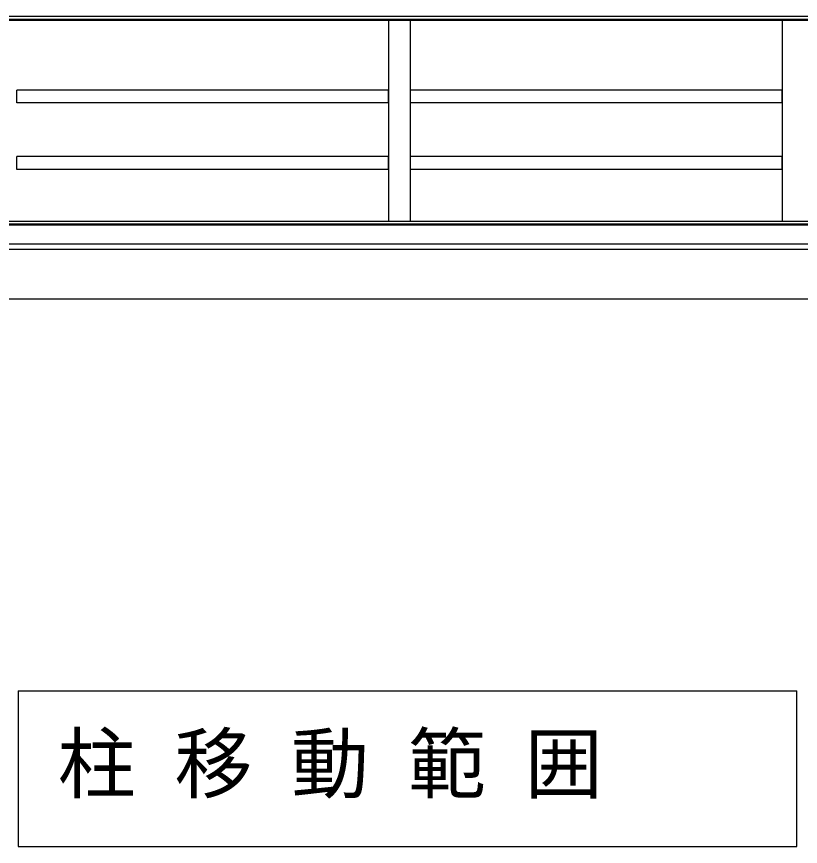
# Model space of a CAD drawing. Units: millimetres, scale not verified. Extents: x -1050 to 1050, y -1566 to 1557.
# Drawn here: x -495.3 to -314.1, y 938 to 1129.8 of the extents above; entities that cross this region are included whole.
import ezdxf
from ezdxf.enums import TextEntityAlignment as Align

# ---------------------------------------------------------------- set-up
doc = ezdxf.new("R2010")
doc.units = ezdxf.units.MM
doc.header["$LTSCALE"] = 8
doc.layers.add('0-1_USER1', color=3, linetype='Continuous')
doc.layers.add('0-5_YKK_A1', color=4, linetype='Continuous')
doc.styles.add('ＭＳ ゴシック', font='')
doc.styles.get('ＭＳ ゴシック').set_extended_font_data('MS Gothic')

msp = doc.modelspace()

# ---------------------------------------------------------------- linework, layer by layer
at = {"layer": '0-1_USER1'}
msp.add_line((-494.902, 973.989), (-314.902, 973.989), dxfattribs=at)
msp.add_lwpolyline([(-494.902, 973.989), (-494.902, 937.989), (-314.902, 937.989), (-314.902, 973.989)], dxfattribs=at)
at = {"layer": '0-5_YKK_A1'}
for p, q in [((-223.279, 1129.179), (-590.279, 1129.179)), ((-223.279, 1128.938), (-590.279, 1128.938)), ((-409.279, 1128.938), (-409.279, 1082.448)), ((-404.279, 1128.938), (-404.279, 1082.448)), ((-318.279, 1128.938), (-318.279, 1082.448)), ((-495.229, 1109.882), (-495.229, 1112.844)), ((-409.329, 1112.844), (-495.229, 1112.844)), ((-409.329, 1109.882), (-409.329, 1112.844)), ((-404.229, 1109.882), (-404.229, 1112.844)), ((-318.329, 1112.844), (-404.229, 1112.844)), ((-318.329, 1109.882), (-318.329, 1112.844)), ((-409.329, 1109.882), (-495.229, 1109.882)), ((-318.329, 1109.882), (-404.229, 1109.882)), ((-495.229, 1094.496), (-495.229, 1097.458)), ((-409.329, 1097.458), (-495.229, 1097.458)), ((-409.329, 1094.496), (-409.329, 1097.458)), ((-404.229, 1094.496), (-404.229, 1097.458)), ((-318.329, 1097.458), (-404.229, 1097.458)), ((-318.329, 1094.496), (-318.329, 1097.458)), ((-409.329, 1094.496), (-495.229, 1094.496)), ((-318.329, 1094.496), (-404.229, 1094.496)), ((-225.279, 1082.458), (-588.279, 1082.458)), ((-225.279, 1081.825), (-588.279, 1081.825)), ((-225.279, 1081.775), (-588.279, 1081.775)), ((-225.279, 1081.572), (-588.279, 1081.572)), ((-225.279, 1077.201), (-588.279, 1077.201)), ((-225.279, 1075.968), (-563.029, 1075.968)), ((-564.989, 1064.59), (-225.079, 1064.59))]:
    msp.add_line(p, q, dxfattribs=at)
msp.add_lwpolyline([(-223.279, 1129.813), (-223.779, 1129.813), (-589.779, 1129.813), (-590.279, 1129.813)], dxfattribs=at)

# ---------------------------------------------------------------- texts
at = {"layer": '0-1_USER1', "style": 'ＭＳ ゴシック'}
msp.add_text('柱 移 動 範 囲', height=13.2, dxfattribs=at).set_placement((-485.748, 946.573), align=Align.BOTTOM_LEFT)

doc.saveas('drawing.dxf')
